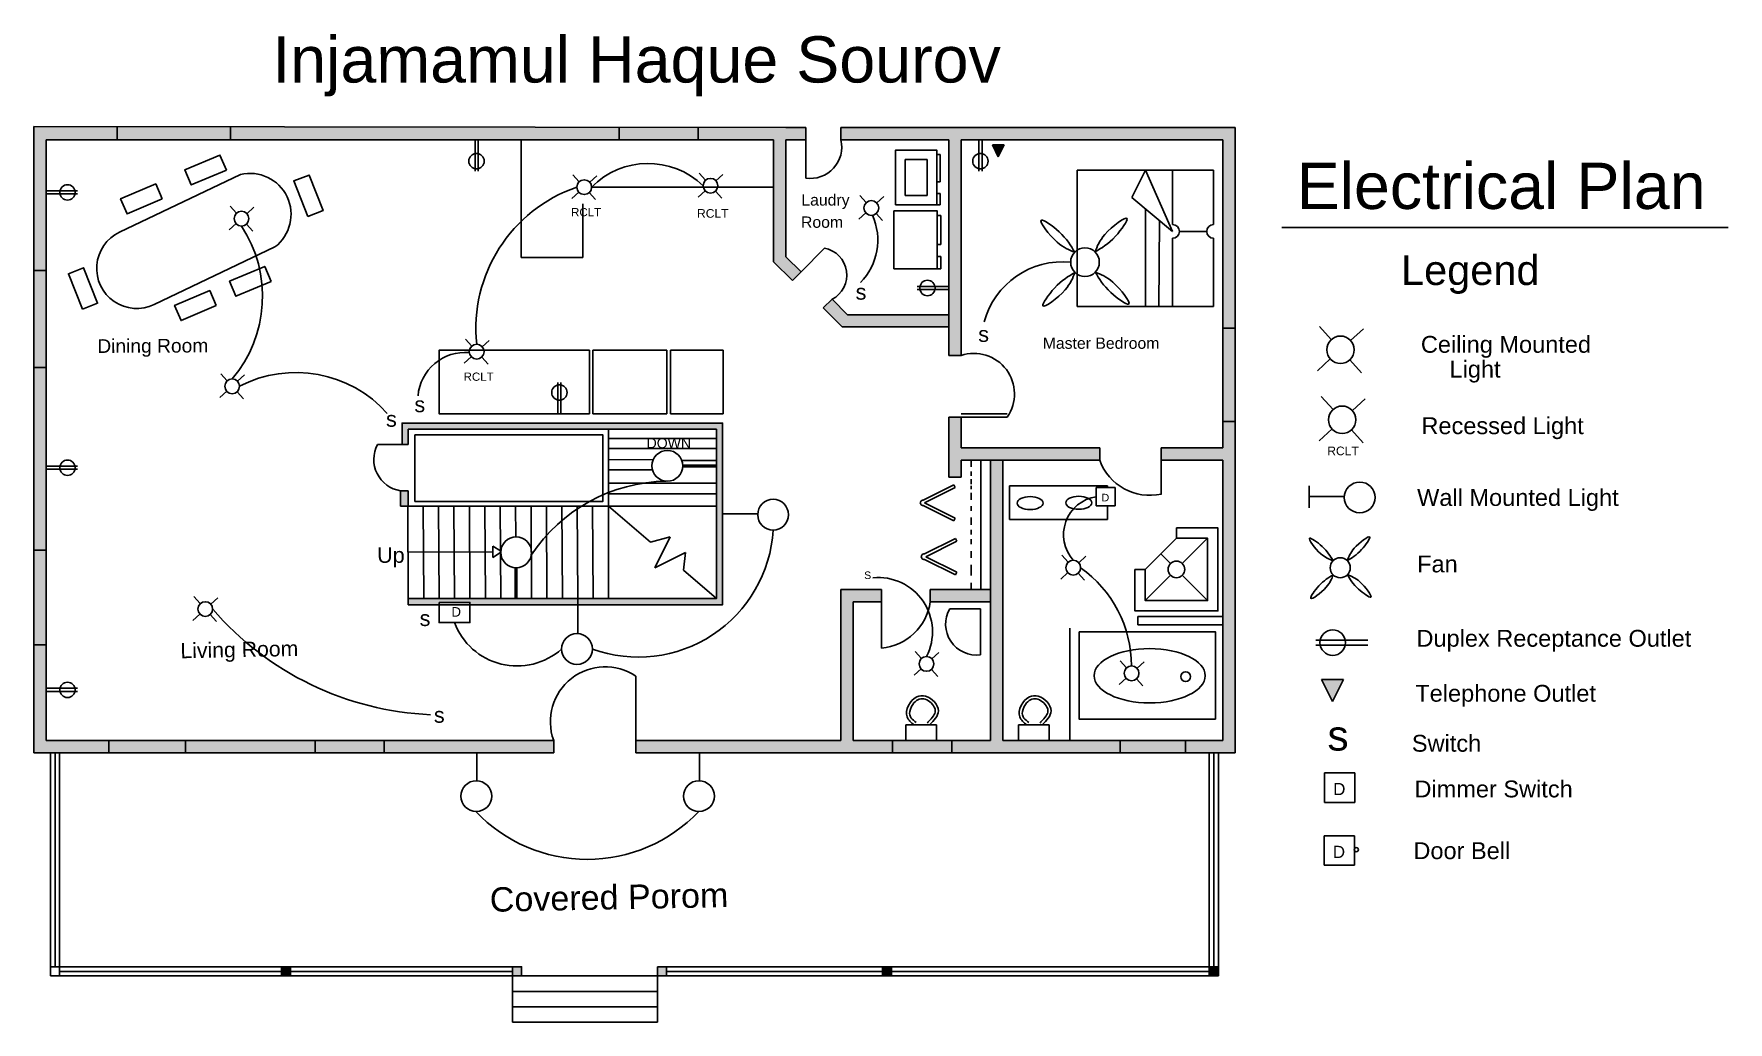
# Model space of a CAD drawing. Header units: inches. Extents: x 8121.5 to 8176.5, y 10631.1 to 10663.2.
import ezdxf

# ---------------------------------------------------------------- set-up
doc = ezdxf.new("R2010")
doc.units = ezdxf.units.IN
doc.header["$MEASUREMENT"] = 0
doc.styles.get("Standard").update_dxf_attribs({"font": 'arial.ttf'})

msp = doc.modelspace()

# ---------------------------------------------------------------- hatches: boundary and pattern name
at = {"true_color": 0x000000}
h = msp.add_hatch(color=18, dxfattribs=at)
h.dxf.hatch_style = 1
h.paths.add_polyline_path([(8140.522, 10660.15), (8127.907, 10660.165), (8127.907, 10659.743), (8140.522, 10659.743)])
h.paths.add_polyline_path([(8124.226, 10660.17), (8121.526, 10660.174), (8121.526, 10655.498), (8121.926, 10655.498), (8121.926, 10659.743), (8124.226, 10659.743)])
h.paths.add_polyline_path([(8146.578, 10660.143), (8145.926, 10660.143), (8143.084, 10660.146), (8143.084, 10659.743), (8145.526, 10659.743), (8145.526, 10659.458), (8145.526, 10656.958), (8145.526, 10655.781), (8146.145, 10655.172), (8146.426, 10655.458), (8145.926, 10655.949), (8145.926, 10656.958), (8145.926, 10659.458), (8145.926, 10659.743), (8146.578, 10659.743)])
h.paths.add_polyline_path([(8160.512, 10660.143), (8151.612, 10660.143), (8151.212, 10660.143), (8147.715, 10660.143), (8147.715, 10659.743), (8151.212, 10659.743), (8151.212, 10652.743), (8151.612, 10652.743), (8151.612, 10659.743), (8160.112, 10659.743), (8160.112, 10653.634), (8160.512, 10653.634)])
h.paths.add_polyline_path([(8151.212, 10654.067), (8150.675, 10654.067), (8147.926, 10654.067), (8147.426, 10654.567), (8147.143, 10654.284), (8147.76, 10653.667), (8150.675, 10653.667), (8151.212, 10653.667)])
h.paths.add_polyline_path([(8160.512, 10649.743), (8160.512, 10650.597), (8160.112, 10650.597), (8160.112, 10649.743), (8159.112, 10649.743), (8158.612, 10649.743), (8158.112, 10649.743), (8158.112, 10649.343), (8158.612, 10649.343), (8159.112, 10649.343), (8160.112, 10649.343), (8160.112, 10640.243), (8158.9, 10640.243), (8158.9, 10639.843), (8160.512, 10639.843), (8160.512, 10649.343)])
h.paths.add_polyline_path([(8156.781, 10640.243), (8152.969, 10640.243), (8152.969, 10640.713), (8152.969, 10648.649), (8152.969, 10649.343), (8152.569, 10649.343), (8152.569, 10648.649), (8152.569, 10640.713), (8152.569, 10640.243), (8151.319, 10640.243), (8151.319, 10639.843), (8152.569, 10639.843), (8152.969, 10639.843), (8156.781, 10639.843)])
h.paths.add_polyline_path([(8149.383, 10640.243), (8148.112, 10640.243), (8148.112, 10644.743), (8149.029, 10644.743), (8149.029, 10645.143), (8147.712, 10645.143), (8147.712, 10640.243), (8141.059, 10640.243), (8141.059, 10639.843), (8147.712, 10639.843), (8149.383, 10639.843)])
h.paths.add_polyline_path([(8152.569, 10645.143), (8151.612, 10645.143), (8150.612, 10645.143), (8150.612, 10644.743), (8151.612, 10644.743), (8152.569, 10644.743)])
h.paths.add_polyline_path([(8156.112, 10649.743), (8151.612, 10649.743), (8151.612, 10650.743), (8151.212, 10650.743), (8151.212, 10649.743), (8151.212, 10648.792), (8151.612, 10648.792), (8151.612, 10649.343), (8156.112, 10649.343)])
h.paths.add_polyline_path([(8138.393, 10640.243), (8132.89, 10640.243), (8132.89, 10639.843), (8138.393, 10639.843)])
h.paths.add_polyline_path([(8130.651, 10640.243), (8126.449, 10640.243), (8126.449, 10639.843), (8130.651, 10639.843)])
h.paths.add_polyline_path([(8123.954, 10640.243), (8121.926, 10640.243), (8121.926, 10643.343), (8121.526, 10643.343), (8121.526, 10639.843), (8123.954, 10639.843)])
h.paths.add_polyline_path([(8121.926, 10652.353), (8121.526, 10652.353), (8121.526, 10646.418), (8121.926, 10646.418)])
h.paths.add_polyline_path([(8143.876, 10650.549), (8133.476, 10650.549), (8133.476, 10649.849), (8133.676, 10649.849), (8133.676, 10650.349), (8143.676, 10650.349), (8143.676, 10644.849), (8139.176, 10644.849), (8139.176, 10644.649), (8143.876, 10644.649)])
h.paths.add_polyline_path([(8133.676, 10648.349), (8133.426, 10648.349), (8133.426, 10647.849), (8133.676, 10647.849)])
h.paths.add_polyline_path([(8139.176, 10644.849), (8133.676, 10644.849), (8133.676, 10644.649), (8134.676, 10644.649), (8134.676, 10644.723), (8135.675, 10644.723), (8135.675, 10644.649), (8139.176, 10644.649)], flags=17)
at = {"true_color": 0x939598}
h = msp.add_hatch(color=252, dxfattribs=at)
h.dxf.hatch_style = 1
h.paths.add_polyline_path([(8160.512, 10653.634), (8160.112, 10653.634), (8160.112, 10650.597), (8160.512, 10650.597)])
h.paths.add_polyline_path([(8158.9, 10640.243), (8156.781, 10640.243), (8156.781, 10639.843), (8158.9, 10639.843)])
h.paths.add_polyline_path([(8151.319, 10640.243), (8149.383, 10640.243), (8149.383, 10639.843), (8151.319, 10639.843)])
h.paths.add_polyline_path([(8132.89, 10640.243), (8130.651, 10640.243), (8130.651, 10639.843), (8132.89, 10639.843)])
h.paths.add_polyline_path([(8126.449, 10640.243), (8123.954, 10640.243), (8123.954, 10639.843), (8126.449, 10639.843)])
h.paths.add_polyline_path([(8121.926, 10646.418), (8121.526, 10646.418), (8121.526, 10643.343), (8121.926, 10643.343)])
h.paths.add_polyline_path([(8121.926, 10655.498), (8121.526, 10655.498), (8121.526, 10652.353), (8121.926, 10652.353)])
h.paths.add_polyline_path([(8127.907, 10660.165), (8124.226, 10660.17), (8124.226, 10659.743), (8127.907, 10659.743)])
h.paths.add_polyline_path([(8143.084, 10660.146), (8140.522, 10660.15), (8140.522, 10659.743), (8143.084, 10659.743)])
at = {"true_color": 0x000000}
h = msp.add_hatch(color=18, dxfattribs=at)
h.dxf.hatch_style = 1
h.paths.add_polyline_path([(8153.014, 10659.578), (8152.629, 10659.578), (8152.821, 10659.192)])
h = msp.add_hatch(color=18, dxfattribs=at)
h.dxf.hatch_style = 1
edge = h.paths.add_edge_path()
edge.add_arc((8142.083, 10649.158), 0.5, -3.0808, 2.9401, ccw=False)
edge.add_line((8142.582, 10649.131), (8143.676, 10649.131))
edge.add_line((8143.676, 10649.131), (8143.676, 10649.184))
edge.add_line((8143.676, 10649.184), (8142.582, 10649.184))
h = msp.add_hatch(color=18, dxfattribs=at)
h.dxf.hatch_style = 1
h.paths.add_polyline_path([(8137.201, 10645.849, -0.026277), (8137.149, 10645.849), (8137.149, 10644.849), (8137.201, 10644.849)])
h = msp.add_hatch(color=18, dxfattribs=at)
h.dxf.hatch_style = 1
h.paths.add_polyline_path([(8164.025, 10642.215), (8163.313, 10642.215), (8163.669, 10641.502)])
at = {"true_color": 0xffffff}
h = msp.add_hatch(color=7, dxfattribs=at)
h.dxf.hatch_style = 1
h.paths.add_polyline_path([(8129.854, 10632.593), (8129.854, 10632.893), (8129.561, 10632.893), (8129.561, 10632.593)])
h = msp.add_hatch(color=7, dxfattribs=at)
h.dxf.hatch_style = 1
h.paths.add_polyline_path([(8137.354, 10632.893), (8137.061, 10632.893), (8137.061, 10632.592), (8137.354, 10632.592)])
h.paths.add_polyline_path([(8142.059, 10632.592), (8142.059, 10632.893), (8141.766, 10632.893), (8141.766, 10632.592)])
h = msp.add_hatch(color=7, dxfattribs=at)
h.dxf.hatch_style = 1
h.paths.add_polyline_path([(8149.354, 10632.592), (8149.354, 10632.893), (8149.061, 10632.893), (8149.061, 10632.592)])
h = msp.add_hatch(color=256)
h.dxf.hatch_style = 1
h.paths.add_polyline_path([(8159.966, 10632.893), (8159.666, 10632.893), (8159.666, 10632.593), (8159.966, 10632.593)])

# ---------------------------------------------------------------- linework, layer by layer
for p, q in [((8145.926, 10660.143), (8121.526, 10660.174)), ((8121.526, 10660.174), (8121.526, 10639.843)), ((8124.226, 10660.17), (8124.226, 10659.743)), ((8127.907, 10660.165), (8127.907, 10659.743)), ((8140.522, 10660.15), (8140.522, 10659.743)), ((8143.084, 10660.146), (8143.084, 10659.743)), ((8146.578, 10660.143), (8145.926, 10660.143)), ((8146.578, 10659.743), (8146.578, 10660.143)), ((8151.212, 10660.143), (8147.715, 10660.143)), ((8147.715, 10659.743), (8147.715, 10660.143)), ((8151.212, 10660.143), (8151.612, 10660.143)), ((8160.512, 10660.143), (8151.612, 10660.143)), ((8160.512, 10649.743), (8160.512, 10660.143)), ((8145.526, 10659.743), (8121.926, 10659.743)), ((8121.926, 10659.743), (8121.926, 10640.243)), ((8135.841, 10658.722), (8135.841, 10659.743)), ((8135.941, 10658.722), (8135.941, 10659.743)), ((8137.342, 10659.423), (8137.342, 10659.743)), ((8137.342, 10659.423), (8137.342, 10657.423)), ((8145.526, 10659.458), (8145.526, 10659.743)), ((8145.526, 10659.458), (8145.526, 10656.958)), ((8146.578, 10659.743), (8145.926, 10659.743)), ((8145.926, 10659.458), (8145.926, 10659.743)), ((8145.926, 10659.458), (8145.926, 10656.958)), ((8146.578, 10659.743), (8146.578, 10658.821)), ((8151.212, 10659.743), (8147.715, 10659.743)), ((8151.212, 10659.743), (8151.212, 10652.743)), ((8151.612, 10659.743), (8151.612, 10652.743)), ((8160.112, 10659.743), (8151.612, 10659.743)), ((8152.194, 10658.722), (8152.194, 10659.743)), ((8152.294, 10658.722), (8152.294, 10659.743)), ((8152.821, 10659.192), (8152.629, 10659.578)), ((8152.629, 10659.578), (8153.014, 10659.578)), ((8153.014, 10659.578), (8152.821, 10659.192)), ((8160.112, 10649.743), (8160.112, 10659.743)), ((8146.578, 10658.821), (8146.578, 10658.5)), ((8150.937, 10659.272), (8150.826, 10659.272)), ((8150.937, 10659.272), (8150.937, 10658.383)), ((8124.306, 10656.748), (8128.228, 10658.619)), ((8139.223, 10658.386), (8139.016, 10658.613)), ((8139.562, 10658.369), (8139.79, 10658.576)), ((8143.321, 10658.431), (8143.114, 10658.658)), ((8143.66, 10658.415), (8143.887, 10658.621)), ((8150.937, 10658.383), (8150.826, 10658.383)), ((8155.381, 10658.761), (8159.805, 10658.761)), ((8155.381, 10654.336), (8155.381, 10658.761)), ((8157.593, 10658.761), (8157.151, 10657.876)), ((8158.478, 10656.77), (8157.593, 10658.761)), ((8158.478, 10658.761), (8158.478, 10656.991)), ((8159.805, 10658.761), (8159.805, 10656.991)), ((8122.946, 10658.09), (8121.926, 10658.09)), ((8122.946, 10657.99), (8121.926, 10657.99)), ((8139.207, 10658.046), (8138.979, 10657.84)), ((8139.546, 10658.03), (8139.753, 10657.803)), ((8145.526, 10658.208), (8139.625, 10658.208)), ((8143.304, 10658.092), (8143.077, 10657.885)), ((8143.644, 10658.075), (8143.85, 10657.848)), ((8148.538, 10657.71), (8148.331, 10657.938)), ((8148.877, 10657.694), (8149.105, 10657.901)), ((8150.937, 10658.005), (8150.826, 10658.005)), ((8150.937, 10658.005), (8150.937, 10657.631)), ((8157.151, 10657.876), (8158.478, 10656.77)), ((8128.102, 10657.363), (8127.895, 10657.59)), ((8128.441, 10657.347), (8128.668, 10657.553)), ((8137.342, 10655.923), (8137.342, 10657.423)), ((8139.342, 10655.923), (8139.342, 10657.669)), ((8148.522, 10657.371), (8148.294, 10657.164)), ((8148.861, 10657.355), (8149.068, 10657.127)), ((8150.937, 10657.631), (8150.826, 10657.631)), ((8150.957, 10657.283), (8150.84, 10657.283)), ((8150.957, 10657.283), (8150.957, 10656.35)), ((8157.593, 10654.336), (8157.596, 10657.505)), ((8158.035, 10654.336), (8158.051, 10657.126)), ((8128.085, 10657.024), (8127.858, 10656.817)), ((8128.425, 10657.007), (8128.631, 10656.78)), ((8145.526, 10656.958), (8145.526, 10655.781)), ((8145.926, 10656.958), (8145.926, 10655.949)), ((8158.699, 10656.77), (8159.584, 10656.77)), ((8162.02, 10656.903), (8176.505, 10656.903)), ((8129.35, 10656.266), (8125.428, 10654.395)), ((8146.426, 10655.458), (8147.181, 10656.227)), ((8150.957, 10656.35), (8150.84, 10656.35)), ((8158.478, 10656.549), (8158.478, 10654.336)), ((8159.805, 10656.549), (8159.805, 10654.336)), ((8121.526, 10655.498), (8121.926, 10655.498)), ((8139.342, 10655.923), (8137.342, 10655.923)), ((8145.526, 10655.781), (8146.145, 10655.172)), ((8145.926, 10655.949), (8146.426, 10655.458)), ((8150.957, 10655.953), (8150.84, 10655.953)), ((8150.842, 10655.56), (8150.957, 10655.56)), ((8150.957, 10655.953), (8150.957, 10655.56)), ((8146.145, 10655.172), (8146.426, 10655.458)), ((8150.192, 10654.98), (8151.212, 10654.98)), ((8147.426, 10654.567), (8147.143, 10654.284)), ((8147.926, 10654.067), (8147.426, 10654.567)), ((8150.192, 10654.88), (8151.212, 10654.88)), ((8147.76, 10653.667), (8147.143, 10654.284)), ((8147.926, 10654.067), (8150.675, 10654.067)), ((8150.675, 10654.067), (8151.212, 10654.067)), ((8159.805, 10654.336), (8155.381, 10654.336)), ((8147.76, 10653.667), (8150.675, 10653.667)), ((8150.675, 10653.667), (8151.212, 10653.667)), ((8160.112, 10653.634), (8160.512, 10653.634)), ((8163.626, 10653.258), (8163.243, 10653.679)), ((8164.254, 10653.228), (8164.674, 10653.61)), ((8135.734, 10653.043), (8135.528, 10653.27)), ((8136.074, 10653.026), (8136.301, 10653.233)), ((8139.551, 10652.912), (8139.551, 10650.849)), ((8139.662, 10652.912), (8139.662, 10650.849)), ((8142.066, 10652.912), (8142.066, 10650.849)), ((8142.187, 10652.912), (8142.187, 10650.849)), ((8151.212, 10652.743), (8151.612, 10652.743)), ((8121.526, 10652.353), (8121.926, 10652.353)), ((8135.718, 10652.703), (8135.491, 10652.497)), ((8136.058, 10652.687), (8136.264, 10652.46)), ((8163.595, 10652.63), (8163.175, 10652.248)), ((8164.224, 10652.6), (8164.606, 10652.179)), ((8127.798, 10651.92), (8127.592, 10652.147)), ((8128.138, 10651.904), (8128.365, 10652.11)), ((8138.526, 10651.869), (8138.526, 10650.849)), ((8138.626, 10651.869), (8138.626, 10650.849)), ((8127.782, 10651.58), (8127.555, 10651.374)), ((8128.121, 10651.564), (8128.328, 10651.337)), ((8163.683, 10650.985), (8163.301, 10651.406)), ((8164.311, 10650.955), (8164.732, 10651.337)), ((8151.212, 10650.743), (8151.212, 10649.743)), ((8151.212, 10650.743), (8151.612, 10650.743)), ((8151.612, 10650.843), (8153.112, 10650.843)), ((8151.612, 10650.743), (8151.612, 10649.743)), ((8151.612, 10650.743), (8153.112, 10650.743)), ((8160.112, 10650.597), (8160.512, 10650.597)), ((8140.176, 10647.849), (8140.176, 10650.349)), ((8140.176, 10650.045), (8143.676, 10650.045)), ((8163.653, 10650.357), (8163.232, 10649.975)), ((8164.281, 10650.327), (8164.663, 10649.906)), ((8133.426, 10649.849), (8132.676, 10649.849)), ((8133.676, 10649.849), (8133.426, 10649.849)), ((8143.676, 10649.719), (8140.176, 10649.719)), ((8151.212, 10648.792), (8151.212, 10649.743)), ((8151.612, 10649.743), (8156.112, 10649.743)), ((8156.112, 10649.343), (8156.112, 10649.743)), ((8158.112, 10649.743), (8158.612, 10649.743)), ((8158.112, 10649.343), (8158.112, 10649.743)), ((8158.612, 10649.743), (8159.112, 10649.743)), ((8159.112, 10649.743), (8160.112, 10649.743)), ((8160.512, 10649.743), (8160.512, 10649.343)), ((8122.946, 10649.149), (8121.926, 10649.149)), ((8122.946, 10649.049), (8121.926, 10649.049)), ((8140.176, 10649.366), (8141.623, 10649.355)), ((8141.599, 10649.032), (8140.176, 10649.032)), ((8142.551, 10649.334), (8143.676, 10649.334)), ((8142.582, 10649.184), (8143.676, 10649.184)), ((8142.582, 10649.131), (8143.676, 10649.131)), ((8151.612, 10649.343), (8156.112, 10649.343)), ((8151.612, 10649.343), (8151.612, 10648.792)), ((8151.94, 10649.343), (8151.94, 10649.126)), ((8151.94, 10648.976), (8151.94, 10648.833)), ((8152.26, 10649.343), (8152.26, 10645.143)), ((8152.569, 10648.649), (8152.569, 10649.343)), ((8152.969, 10648.649), (8152.969, 10649.343)), ((8158.112, 10649.343), (8158.612, 10649.343)), ((8158.112, 10649.343), (8158.112, 10648.243)), ((8158.612, 10649.343), (8159.112, 10649.343)), ((8159.112, 10649.343), (8160.112, 10649.343)), ((8160.112, 10649.343), (8160.112, 10640.243)), ((8160.512, 10649.343), (8160.512, 10639.843)), ((8133.676, 10648.349), (8133.426, 10648.349)), ((8140.176, 10648.596), (8143.676, 10648.596)), ((8151.381, 10648.547), (8150.381, 10648.047)), ((8151.426, 10648.458), (8150.426, 10647.958)), ((8151.612, 10648.792), (8151.212, 10648.792)), ((8151.381, 10648.547), (8151.426, 10648.458)), ((8151.938, 10648.507), (8151.938, 10648.405)), ((8151.94, 10648.726), (8151.94, 10648.564)), ((8152.569, 10648.649), (8152.569, 10640.713)), ((8152.969, 10648.649), (8152.969, 10640.713)), ((8155.649, 10648.508), (8153.186, 10648.508)), ((8153.186, 10648.508), (8153.186, 10647.413)), ((8155.649, 10648.508), (8156.368, 10648.508)), ((8156, 10648.453), (8156.609, 10648.453)), ((8156, 10647.857), (8156, 10648.453)), ((8156.368, 10648.508), (8156.368, 10648.453)), ((8156.609, 10648.453), (8156.609, 10647.857)), ((8162.911, 10648.159), (8162.911, 10648.508)), ((8133.676, 10647.849), (8133.426, 10647.849)), ((8133.658, 10647.852), (8133.676, 10644.849)), ((8133.676, 10647.849), (8140.176, 10647.849)), ((8134.158, 10647.852), (8134.176, 10644.849)), ((8134.658, 10647.852), (8134.676, 10644.849)), ((8135.158, 10647.852), (8135.176, 10644.849)), ((8135.658, 10647.852), (8135.676, 10644.849)), ((8136.158, 10647.852), (8136.176, 10644.849)), ((8136.658, 10647.852), (8136.676, 10644.849)), ((8137.158, 10647.852), (8137.164, 10646.849)), ((8137.158, 10647.852), (8137.164, 10646.849)), ((8137.658, 10647.852), (8137.676, 10644.849)), ((8138.158, 10647.852), (8138.176, 10644.849)), ((8138.658, 10647.852), (8138.676, 10644.849)), ((8139.158, 10647.852), (8139.176, 10644.849)), ((8139.658, 10647.852), (8139.676, 10644.849)), ((8143.676, 10648.252), (8140.176, 10648.252)), ((8140.176, 10647.849), (8141.534, 10646.684)), ((8150.381, 10647.868), (8151.381, 10647.368)), ((8150.426, 10647.958), (8151.426, 10647.458)), ((8151.94, 10648.287), (8151.94, 10648.058)), ((8151.94, 10647.85), (8151.94, 10647.7)), ((8156.609, 10647.857), (8156, 10647.857)), ((8156.368, 10647.857), (8156.368, 10647.413)), ((8164.051, 10648.159), (8162.911, 10648.159)), ((8162.911, 10648.159), (8162.911, 10647.797)), ((8145.015, 10647.599), (8143.876, 10647.599)), ((8151.426, 10647.458), (8151.381, 10647.368)), ((8151.94, 10647.485), (8151.94, 10647.242)), ((8153.186, 10647.413), (8155.649, 10647.413)), ((8155.649, 10647.413), (8156.368, 10647.413)), ((8141.534, 10646.684), (8142.176, 10646.849)), ((8142.176, 10646.849), (8141.676, 10645.849)), ((8151.429, 10646.796), (8150.429, 10646.296)), ((8151.474, 10646.707), (8150.474, 10646.207)), ((8151.429, 10646.796), (8151.474, 10646.707)), ((8151.94, 10647.082), (8151.94, 10646.932)), ((8151.94, 10646.781), (8151.94, 10646.617)), ((8157.591, 10645.793), (8158.601, 10646.805)), ((8158.601, 10647.141), (8158.601, 10646.805)), ((8159.611, 10646.805), (8158.791, 10645.985)), ((8121.526, 10646.418), (8121.926, 10646.418)), ((8136.415, 10646.365), (8133.667, 10646.35)), ((8136.667, 10646.398), (8136.415, 10646.549)), ((8136.415, 10646.549), (8136.415, 10646.182)), ((8136.415, 10646.182), (8136.667, 10646.349)), ((8141.676, 10645.849), (8142.676, 10646.349)), ((8142.676, 10646.349), (8142.605, 10645.766)), ((8150.474, 10646.207), (8151.474, 10645.707)), ((8151.94, 10646.387), (8151.94, 10646.173)), ((8155.091, 10646.029), (8154.885, 10646.257)), ((8155.431, 10646.013), (8155.658, 10646.22)), ((8158.096, 10646.299), (8158.41, 10645.985)), ((8137.149, 10645.849), (8137.149, 10644.849)), ((8137.201, 10645.849), (8137.201, 10644.849)), ((8142.605, 10645.766), (8143.676, 10644.849)), ((8150.429, 10646.117), (8151.429, 10645.617)), ((8151.429, 10645.617), (8151.474, 10645.707)), ((8151.94, 10645.943), (8151.94, 10645.593)), ((8155.075, 10645.69), (8154.848, 10645.483)), ((8155.415, 10645.673), (8155.621, 10645.446)), ((8157.255, 10645.793), (8157.591, 10645.793)), ((8157.591, 10644.785), (8158.411, 10645.604)), ((8159.611, 10644.785), (8158.791, 10645.604)), ((8147.712, 10640.243), (8147.712, 10645.143)), ((8147.712, 10645.143), (8149.029, 10645.143)), ((8149.029, 10645.143), (8149.029, 10644.743)), ((8151.612, 10645.143), (8150.612, 10645.143)), ((8150.612, 10645.143), (8150.612, 10644.743)), ((8151.612, 10645.143), (8152.569, 10645.143)), ((8151.94, 10645.363), (8151.94, 10645.143)), ((8126.926, 10644.684), (8126.719, 10644.912)), ((8127.265, 10644.668), (8127.492, 10644.875)), ((8133.676, 10644.849), (8133.676, 10644.649)), ((8139.176, 10643.709), (8139.176, 10644.849)), ((8148.112, 10640.243), (8148.112, 10644.743)), ((8148.112, 10644.743), (8149.029, 10644.743)), ((8149.029, 10644.743), (8149.029, 10643.743)), ((8151.612, 10644.743), (8150.612, 10644.743)), ((8151.244, 10644.52), (8152.244, 10644.52)), ((8151.612, 10644.743), (8152.569, 10644.743)), ((8152.244, 10644.52), (8152.244, 10643.02)), ((8126.909, 10644.345), (8126.682, 10644.138)), ((8127.249, 10644.329), (8127.455, 10644.101)), ((8157.347, 10644.271), (8160.084, 10644.271)), ((8157.347, 10643.997), (8157.347, 10644.271)), ((8157.347, 10643.997), (8160.084, 10643.997)), ((8149.029, 10643.743), (8149.029, 10643.243)), ((8155.139, 10640.243), (8155.139, 10643.887)), ((8163.128, 10643.495), (8164.816, 10643.495)), ((8121.526, 10643.343), (8121.926, 10643.343)), ((8150.33, 10642.906), (8150.124, 10643.134)), ((8150.67, 10642.89), (8150.897, 10643.097)), ((8163.128, 10643.33), (8164.816, 10643.33)), ((8141.059, 10640.243), (8141.059, 10642.324)), ((8150.314, 10642.567), (8150.087, 10642.36)), ((8150.654, 10642.55), (8150.86, 10642.323)), ((8156.984, 10642.599), (8156.778, 10642.826)), ((8157.324, 10642.583), (8157.551, 10642.789)), ((8122.946, 10641.935), (8121.926, 10641.935)), ((8122.946, 10641.835), (8121.926, 10641.835)), ((8156.968, 10642.26), (8156.741, 10642.053)), ((8157.307, 10642.243), (8157.514, 10642.016)), ((8163.669, 10641.502), (8163.313, 10642.215)), ((8163.313, 10642.215), (8164.025, 10642.215)), ((8164.025, 10642.215), (8163.669, 10641.502)), ((8149.819, 10640.243), (8149.819, 10640.743)), ((8149.819, 10640.743), (8150.819, 10640.743)), ((8150.819, 10640.743), (8150.819, 10640.243)), ((8152.569, 10640.713), (8152.569, 10640.243)), ((8152.969, 10640.713), (8152.969, 10640.243)), ((8153.474, 10640.243), (8153.474, 10640.743)), ((8153.474, 10640.743), (8154.474, 10640.743)), ((8154.474, 10640.743), (8154.474, 10640.243)), ((8138.393, 10640.243), (8121.926, 10640.243)), ((8123.954, 10640.243), (8123.954, 10639.843)), ((8126.449, 10640.243), (8126.449, 10639.843)), ((8130.651, 10640.243), (8130.651, 10639.843)), ((8132.89, 10640.243), (8132.89, 10639.843)), ((8138.393, 10639.843), (8138.393, 10640.243)), ((8147.712, 10640.243), (8141.059, 10640.243)), ((8141.059, 10640.243), (8141.059, 10639.843)), ((8149.612, 10640.243), (8148.112, 10640.243)), ((8152.569, 10640.243), (8149.196, 10640.243)), ((8149.383, 10640.243), (8149.383, 10639.843)), ((8151.319, 10640.243), (8151.319, 10639.843)), ((8160.112, 10640.243), (8152.969, 10640.243)), ((8156.781, 10640.243), (8156.781, 10639.843)), ((8158.9, 10640.243), (8158.9, 10639.843)), ((8138.393, 10639.843), (8121.526, 10639.843)), ((8122.061, 10639.843), (8122.061, 10632.593)), ((8122.211, 10639.843), (8122.211, 10632.893)), ((8122.361, 10639.843), (8122.361, 10632.593)), ((8135.897, 10638.933), (8135.897, 10639.843)), ((8147.712, 10639.843), (8141.059, 10639.843)), ((8143.122, 10638.933), (8143.122, 10639.843)), ((8149.612, 10639.843), (8147.712, 10639.843)), ((8152.569, 10639.843), (8149.196, 10639.843)), ((8152.569, 10639.843), (8152.969, 10639.843)), ((8160.512, 10639.843), (8152.969, 10639.843)), ((8159.666, 10639.843), (8159.666, 10632.893)), ((8159.816, 10639.843), (8159.816, 10632.893)), ((8159.966, 10639.843), (8159.966, 10632.593)), ((8163.407, 10639.187), (8164.387, 10639.187)), ((8163.407, 10638.226), (8163.407, 10639.187)), ((8164.387, 10639.187), (8164.387, 10638.226)), ((8164.387, 10638.226), (8163.407, 10638.226)), ((8163.396, 10637.147), (8164.377, 10637.147)), ((8163.396, 10636.186), (8163.396, 10637.147)), ((8164.377, 10637.147), (8164.377, 10636.186)), ((8164.377, 10636.186), (8163.396, 10636.186)), ((8122.061, 10632.893), (8137.061, 10632.893)), ((8122.061, 10632.593), (8137.061, 10632.593)), ((8122.361, 10632.743), (8129.561, 10632.743)), ((8129.854, 10632.743), (8137.061, 10632.743)), ((8137.061, 10632.593), (8137.061, 10632.893)), ((8137.061, 10632.093), (8137.061, 10632.593)), ((8137.354, 10632.592), (8141.766, 10632.592)), ((8141.766, 10632.592), (8141.766, 10632.093)), ((8142.059, 10632.893), (8157.061, 10632.893)), ((8142.059, 10632.743), (8156.761, 10632.743)), ((8142.059, 10632.592), (8157.061, 10632.593)), ((8156.761, 10632.743), (8159.666, 10632.743)), ((8157.061, 10632.893), (8159.666, 10632.893)), ((8157.061, 10632.593), (8159.966, 10632.593)), ((8159.666, 10632.893), (8159.966, 10632.893)), ((8159.666, 10632.893), (8159.666, 10632.593)), ((8141.766, 10632.093), (8137.061, 10632.093)), ((8137.061, 10631.593), (8137.061, 10632.093)), ((8137.354, 10632.093), (8141.766, 10632.093)), ((8141.766, 10632.093), (8141.766, 10631.593)), ((8137.061, 10631.094), (8137.061, 10631.594)), ((8141.766, 10631.593), (8137.061, 10631.593)), ((8137.354, 10631.593), (8141.766, 10631.593)), ((8141.766, 10631.593), (8141.766, 10631.094)), ((8141.766, 10631.094), (8137.061, 10631.094)), ((8137.354, 10631.094), (8141.766, 10631.094))]:
    msp.add_line(p, q)
for points in [[(8149.488, 10657.63), (8150.826, 10657.63), (8150.826, 10659.414), (8149.488, 10659.414)], [(8127.771, 10658.763), (8126.63, 10658.281), (8126.424, 10658.769), (8127.565, 10659.252)], [(8149.8, 10657.942), (8150.513, 10657.942), (8150.513, 10659.102), (8149.8, 10659.102)], [(8125.689, 10657.824), (8124.548, 10657.341), (8124.341, 10657.829), (8125.482, 10658.312)], [(8130.416, 10657.255), (8129.961, 10658.408), (8130.455, 10658.602), (8130.909, 10657.45)], [(8149.437, 10655.56), (8150.842, 10655.56), (8150.842, 10657.434), (8149.437, 10657.434)], [(8123.099, 10654.243), (8122.644, 10655.395), (8123.137, 10655.59), (8123.592, 10654.437)], [(8129.223, 10655.147), (8128.082, 10654.664), (8127.876, 10655.153), (8129.016, 10655.635)], [(8127.441, 10654.361), (8126.3, 10653.878), (8126.094, 10654.366), (8127.235, 10654.849)], [(8133.888, 10650.16), (8139.993, 10650.16), (8139.993, 10648.003), (8133.888, 10648.003)], [(8143.676, 10644.849), (8140.176, 10644.849), (8140.176, 10647.849), (8143.676, 10647.849)], [(8134.676, 10644.723), (8135.675, 10644.723), (8135.675, 10644.068), (8134.676, 10644.068)], [(8155.442, 10643.771), (8159.868, 10643.771), (8159.868, 10640.934), (8155.442, 10640.934)], [(8129.561, 10632.893), (8129.854, 10632.893), (8129.854, 10632.593), (8129.561, 10632.593)], [(8137.061, 10632.893), (8137.354, 10632.893), (8137.354, 10632.592), (8137.061, 10632.592)], [(8141.766, 10632.893), (8142.059, 10632.893), (8142.059, 10632.592), (8141.766, 10632.592)], [(8149.061, 10632.893), (8149.354, 10632.893), (8149.354, 10632.592), (8149.061, 10632.592)]]:
    msp.add_lwpolyline(points, close=True)
for points in [[(8139.551, 10652.912), (8134.676, 10652.912), (8134.676, 10650.849), (8139.551, 10650.849)], [(8142.066, 10652.912), (8139.662, 10652.912)], [(8142.187, 10650.849), (8143.891, 10650.849), (8143.891, 10652.912), (8142.187, 10652.912)], [(8133.676, 10644.649), (8143.876, 10644.649), (8143.876, 10650.549), (8133.476, 10650.549), (8133.476, 10649.849)], [(8139.662, 10650.849), (8142.066, 10650.849)], [(8133.676, 10644.849), (8143.676, 10644.849), (8143.676, 10650.349), (8133.676, 10650.349), (8133.676, 10649.849)], [(8133.426, 10648.349), (8133.426, 10647.849)], [(8133.676, 10648.349), (8133.676, 10647.849)], [(8158.601, 10647.141), (8159.947, 10647.141), (8159.947, 10644.449), (8157.255, 10644.449), (8157.255, 10645.793)], [(8158.601, 10646.805), (8159.611, 10646.805), (8159.611, 10644.785), (8157.591, 10644.785), (8157.591, 10645.793)]]:
    msp.add_lwpolyline(points)
for centre, radius in [((8135.888, 10659.052), 0.25), ((8152.241, 10659.052), 0.25), ((8122.616, 10658.037), 0.25), ((8139.384, 10658.208), 0.24), ((8143.482, 10658.253), 0.24), ((8148.7, 10657.532), 0.24), ((8128.263, 10657.185), 0.24), ((8155.635, 10655.772), 0.465), ((8150.522, 10654.933), 0.25), ((8163.925, 10652.929), 0.445), ((8135.896, 10652.865), 0.24), ((8127.96, 10651.742), 0.24), ((8138.579, 10651.539), 0.25), ((8163.982, 10650.656), 0.445), ((8142.083, 10649.158), 0.5), ((8122.616, 10649.097), 0.25), ((8164.55, 10648.132), 0.5), ((8145.514, 10647.572), 0.5), ((8137.176, 10646.349), 0.5), ((8163.918, 10645.85), 0.326), ((8155.253, 10645.851), 0.24), ((8158.601, 10645.795), 0.269), ((8127.087, 10644.507), 0.24), ((8139.149, 10643.21), 0.5), ((8163.674, 10643.417), 0.413), ((8150.492, 10642.728), 0.24), ((8157.146, 10642.421), 0.24), ((8158.904, 10642.314), 0.16), ((8122.616, 10641.883), 0.25), ((8135.882, 10638.433), 0.5), ((8143.107, 10638.433), 0.5), ((8164.439, 10636.694), 0.0681)]:
    msp.add_circle(centre, radius)
for centre, radius, start, end in [((8146.721, 10659.511), 1.021, 261.9513, 13.1107), ((8141.456, 10656.419), 2.56, 45.768, 135.6673), ((8128.538, 10657.322), 1.333, 307.5261, 103.4643), ((8140.724, 10653.617), 4.856, 108.9944, 186.0488), ((8146.941, 10656.489), 1.97, 315.5617, 24.1663), ((8124.866, 10655.571), 1.303, 115.4403, 295.5501), ((8124.8, 10654.666), 4.146, 319.6579, 33.3472), ((8158.478, 10656.77), 0.221, 270, 90), ((8159.805, 10656.77), 0.221, 90, 270), ((8147.016, 10655.354), 0.888, 297.5017, 79.3039), ((8154.916, 10653.137), 2.648, 84.4926, 164.7384), ((8135.518, 10651.31), 1.531, 84.7869, 175.4359), ((8152.029, 10651.493), 1.318, 325.3048, 108.4349), ((8130.031, 10648.234), 3.957, 41.4982, 117.5553), ((8133.588, 10649.367), 1.032, 152.1979, 260.9322), ((8157.737, 10649.928), 1.726, 199.8027, 282.5757), ((8142.121, 10643.33), 5.33, 90.802, 146.6777), ((8150.38, 10647.958), 0.0894, 89.4219, 270.5781), ((8156.183, 10646.922), 1.246, 98.4225, 221.751), ((8141.141, 10647.33), 4.382, 250.0947, 356.6267), ((8150.412, 10646.207), 0.091, 79.4657, 280.5343), ((8153.216, 10642.649), 3.929, 0.1833, 54.5874), ((8148.924, 10643.771), 1.762, 332.9093, 95.505), ((8134.833, 10650.973), 9.907, 220.7473, 267.4991), ((8148.883, 10644.982), 1.746, 274.7874, 352.1119), ((8152.119, 10644.02), 1.008, 150.2551, 277.125), ((8137.205, 10644.827), 2.168, 200.4988, 311.7517), ((8140.062, 10640.854), 1.777, 55.8464, 200.1062), ((8139.483, 10641.362), 4.983, 223.4717, 316.5256)]:
    msp.add_arc(centre, radius, start, end)
for centre, major_axis, ratio in [((8153.853, 10647.949), (0.421, 0), 0.5), ((8155.432, 10647.959), (0.421, 0), 0.5), ((8157.733, 10642.343), (-1.802, 0), 0.489933)]:
    msp.add_ellipse(centre, major_axis=major_axis, ratio=ratio)
for points in [[(8155.302, 10656.097), (8154.793, 10656.762), (8154.219, 10657.136), (8154.737, 10656.417), (8155.302, 10656.097)], [(8155.96, 10656.105), (8156.625, 10656.615), (8156.998, 10657.188), (8156.28, 10656.671), (8155.96, 10656.105)], [(8155.31, 10655.44), (8154.645, 10654.93), (8154.272, 10654.356), (8154.99, 10654.874), (8155.31, 10655.44)], [(8155.968, 10655.447), (8156.478, 10654.782), (8157.051, 10654.409), (8156.534, 10655.127), (8155.968, 10655.447)], [(8163.684, 10646.078), (8163.327, 10646.544), (8162.925, 10646.806), (8163.288, 10646.302), (8163.684, 10646.078)], [(8164.146, 10646.083), (8164.612, 10646.441), (8164.873, 10646.843), (8164.37, 10646.48), (8164.146, 10646.083)], [(8163.69, 10645.617), (8163.224, 10645.26), (8162.962, 10644.858), (8163.465, 10645.22), (8163.69, 10645.617)], [(8164.151, 10645.622), (8164.508, 10645.156), (8164.91, 10644.895), (8164.547, 10645.398), (8164.151, 10645.622)], [(8150.091, 10640.743), (8149.861, 10641.009), (8150.176, 10641.655), (8150.462, 10641.68), (8150.876, 10641.2), (8150.586, 10640.743)], [(8153.747, 10640.743), (8153.517, 10641.009), (8153.832, 10641.655), (8154.118, 10641.68), (8154.532, 10641.2), (8154.242, 10640.743)]]:
    msp.add_spline(points, degree=3)
for points in [[(8150.155, 10640.819), (8150.093, 10640.872), (8150.035, 10640.921), (8149.961, 10641.016), (8149.944, 10641.058), (8149.94, 10641.204), (8149.978, 10641.319), (8150.092, 10641.477), (8150.153, 10641.532), (8150.273, 10641.592), (8150.337, 10641.601), (8150.467, 10641.58), (8150.537, 10641.547), (8150.662, 10641.447), (8150.714, 10641.383), (8150.766, 10641.277), (8150.776, 10641.235), (8150.776, 10641.149), (8150.756, 10641.096), (8150.673, 10640.975), (8150.612, 10640.911), (8150.536, 10640.834), (8150.526, 10640.824), (8150.516, 10640.813)], [(8153.811, 10640.819), (8153.748, 10640.872), (8153.691, 10640.921), (8153.617, 10641.016), (8153.6, 10641.058), (8153.595, 10641.204), (8153.634, 10641.319), (8153.748, 10641.477), (8153.809, 10641.532), (8153.929, 10641.592), (8153.993, 10641.601), (8154.123, 10641.58), (8154.193, 10641.547), (8154.317, 10641.447), (8154.37, 10641.383), (8154.421, 10641.277), (8154.432, 10641.235), (8154.432, 10641.149), (8154.412, 10641.096), (8154.329, 10640.975), (8154.268, 10640.911), (8154.192, 10640.834), (8154.182, 10640.824), (8154.171, 10640.813)]]:
    msp.add_open_spline(points, degree=3, knots=[0, 0, 0, 0, 0.229818, 0.229818, 0.459636, 0.459636, 0.810178, 0.810178, 1.062164, 1.062164, 1.31415, 1.31415, 1.566136, 1.566136, 1.818122, 1.818122, 1.990405, 1.990405, 2.242579, 2.242579, 2.494754, 2.494754, 2.532876, 2.532876, 2.532876, 2.532876])

# ---------------------------------------------------------------- texts
for s, height, p in [('Injamamul Haque Sourov', 1.5, (8129.261, 10661.606)), ('Electrical Plan', 1.5, (8162.5, 10657.5)), ('Laudry', 0.3666, (8146.429, 10657.61)), ('RCLT', 0.2674, (8138.958, 10657.263)), ('RCLT', 0.281, (8143.045, 10657.215)), ('Room', 0.3666, (8146.419, 10656.889)), ('Legend', 0.964, (8165.891, 10655.031)), ('s', 0.5, (8148.192, 10654.555)), ('s', 0.5, (8152.17, 10653.184)), ('Master Bedroom', 0.36656, (8154.264, 10652.959)), ('Ceiling Mounted', 0.54698, (8166.535, 10652.83)), ('RCLT', 0.2674, (8135.47, 10651.92)), ('Light', 0.547, (8167.464, 10652.025)), ('s', 0.5, (8133.874, 10650.901)), ('s', 0.5, (8132.954, 10650.428)), ('Recessed Light', 0.54698, (8166.553, 10650.188)), ('DOWN', 0.3255, (8141.41, 10649.731)), ('RCLT', 0.281, (8163.496, 10649.503)), ('Wall Mounted Light', 0.54698, (8166.413, 10647.857)), ('D', 0.245, (8156.174, 10648.005)), ('Up', 0.5, (8132.665, 10646.009)), ('Fan', 0.547, (8166.413, 10645.699)), ('S', 0.245, (8148.47, 10645.483)), ('D', 0.309, (8135.075, 10644.262)), ('s', 0.5, (8134.044, 10643.957)), ('Duplex Receptance Outlet', 0.54698, (8166.391, 10643.285)), ('Telephone Outlet', 0.54698, (8166.354, 10641.499)), ('s', 0.5, (8134.506, 10640.816)), ('s', 0.98, (8163.505, 10639.912)), ('Switch', 0.547, (8166.242, 10639.875)), ('D', 0.395, (8163.687, 10638.465)), ('Dimmer Switch', 0.54698, (8166.326, 10638.392)), ('D', 0.395, (8163.676, 10636.425)), ('Door Bell', 0.547, (8166.292, 10636.388))]:
    msp.add_text(s, height=height).set_placement(p)
for s, height, rotation, p in [('Dining Room', 0.44606, 0.281, (8123.585, 10652.825)), ('Living Room', 0.49282, 1.1431, (8126.284, 10642.909)), ('Covered Porom', 0.79149, 1.1431, (8136.327, 10634.676))]:
    msp.add_text(s, height=height, rotation=rotation).set_placement(p)

doc.saveas('drawing.dxf')
